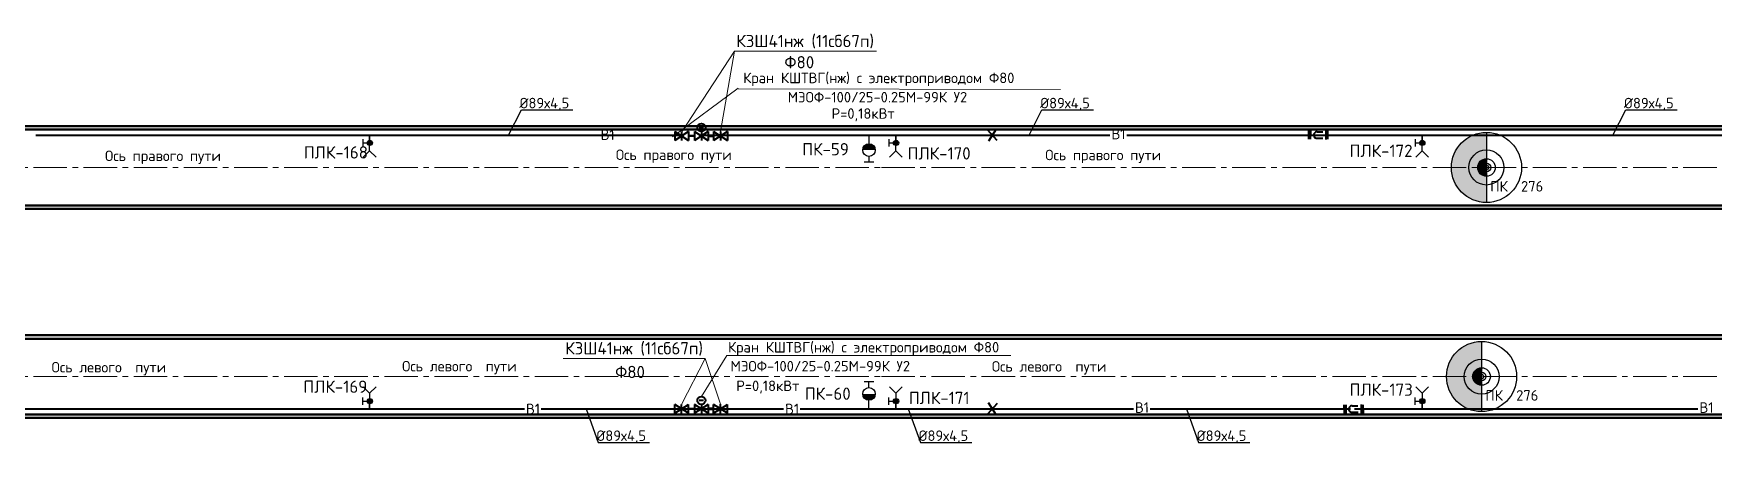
# Paper-space layout 'л2-л8' of a CAD drawing. Header units: millimetres. Extents: x 10032 to 18918, y -3051 to 627.
# Drawn here: x 11127.6 to 11606.4, y -182.3 to -65.4 of the extents above; entities that cross this region are included whole.
import ezdxf

# ---------------------------------------------------------------- set-up
doc = ezdxf.new("R2010")
doc.units = ezdxf.units.MM
doc.header["$LTSCALE"] = 0.5
doc.linetypes.add('CENTER2', pattern=[28.575, 19.05, -3.175, 3.175, -3.175])
for name, color, linetype in [('1_NADPIS', 7, 'Continuous'), ('3_RAZMER', 7, 'Continuous'), ('3_Текст', 7, 'Continuous'), ('ВК_надписи', 7, 'Continuous'), ('ВК_сети', 4, 'Continuous'), ('ГТ_ПК', 2, 'Continuous'), ('ГТ_ПК @ 0.25', 2, 'Continuous'), ('ГТ_ПК @ 0.5', 2, 'Continuous'), ('ГТ_ПК @ 1', 2, 'Continuous'), ('ГТ_ПК @ 2', 2, 'Continuous'), ('ГТ_ПК @ 4', 2, 'Continuous')]:
    doc.layers.add(name, color=color, linetype=linetype)
for name, color, linetype, lineweight in [('1_PK500', 5, 'Continuous', 35), ('1_конструкция', 5, 'Continuous', 35), ('А_Конструкции', 4, 'Continuous', 50), ('АР_Оси', 242, 'CENTER2', 18)]:
    doc.layers.add(name, color=color, linetype=linetype, lineweight=lineweight)
doc.styles.add('Стандарт ММП', font='isocpeur.ttf')

# ---------------------------------------------------------------- blocks, each defined once
blk = doc.blocks.new('ПК')
at = {"layer": 'ГТ_ПК'}
blk.add_hatch(color=0, dxfattribs=at).paths.add_polyline_path([(0, -2.5, 0.414214), (2.5, 0, 0.414214), (0, 2.5)])
at = {"layer": 'ГТ_ПК', "color": 0}
blk.add_line((0, -2.5), (0, 2.5), dxfattribs=at)
blk.add_circle((0, 0), 2.5, dxfattribs=at)
blk = doc.blocks.new('*U681')
at = {"layer": 'ГТ_ПК @ 0.25', "extrusion": (9.32183e-09, 7.72587e-22, 1), "xscale": 0.2500000000000061, "yscale": 0.2500000000000053, "zscale": 0.2500000000000053, "rotation": 180}
blk.add_blockref('ПК', (11541.76, -103.61, 0), dxfattribs=at)
at = {"layer": 'ГТ_ПК @ 0.5', "extrusion": (9.32183e-09, 7.72587e-22, 1), "xscale": 0.5000000000000188, "yscale": 0.5000000000000173, "zscale": 0.5000000000000173, "rotation": 180}
blk.add_blockref('ПК', (11541.76, -103.61, 0), dxfattribs=at)
at = {"layer": 'ГТ_ПК @ 1', "extrusion": (9.32183e-09, 7.72587e-22, 1), "rotation": 179.9999999999641}
blk.add_blockref('ПК', (11541.76, -103.61, 0), dxfattribs=at)
at = {"layer": 'ГТ_ПК @ 2', "extrusion": (9.32183e-09, 7.72587e-22, 1), "xscale": 2.000000000000075, "yscale": 2.000000000000069, "zscale": 2.000000000000069, "rotation": 180}
blk.add_blockref('ПК', (11541.76, -103.61, 0), dxfattribs=at)
at = {"layer": 'ГТ_ПК @ 4', "extrusion": (9.32183e-09, 7.72587e-22, 1), "xscale": 4.000000000000097, "yscale": 4.000000000000085, "zscale": 4.000000000000085, "rotation": 180}
blk.add_blockref('ПК', (11541.76, -103.61, 0), dxfattribs=at)
blk = doc.blocks.new('*U684')
at = {"layer": 'ГТ_ПК @ 0.25', "extrusion": (9.32183e-09, 7.72587e-22, 1), "xscale": 0.2500000000000061, "yscale": 0.2500000000000053, "zscale": 0.2500000000000053, "rotation": 180}
blk.add_blockref('ПК', (11540.37, -163.21, 0), dxfattribs=at)
at = {"layer": 'ГТ_ПК @ 0.5', "extrusion": (9.32183e-09, 7.72587e-22, 1), "xscale": 0.5000000000000188, "yscale": 0.5000000000000173, "zscale": 0.5000000000000173, "rotation": 180}
blk.add_blockref('ПК', (11540.37, -163.21, 0), dxfattribs=at)
at = {"layer": 'ГТ_ПК @ 1', "extrusion": (9.32183e-09, 7.72587e-22, 1), "rotation": 179.9999999999641}
blk.add_blockref('ПК', (11540.37, -163.21, 0), dxfattribs=at)
at = {"layer": 'ГТ_ПК @ 2', "extrusion": (9.32183e-09, 7.72587e-22, 1), "xscale": 2.000000000000075, "yscale": 2.000000000000069, "zscale": 2.000000000000069, "rotation": 180}
blk.add_blockref('ПК', (11540.37, -163.21, 0), dxfattribs=at)
at = {"layer": 'ГТ_ПК @ 4', "extrusion": (9.32183e-09, 7.72587e-22, 1), "xscale": 4.000000000000097, "yscale": 4.000000000000085, "zscale": 4.000000000000085, "rotation": 180}
blk.add_blockref('ПК', (11540.37, -163.21, 0), dxfattribs=at)

psp = doc.layouts.new('л2-л8')

# ---------------------------------------------------------------- hatches: boundary and pattern name
at = {"layer": 'ВК_сети', "ltscale": 0.5}
h = psp.add_hatch(color=5, dxfattribs=at)
h.paths.add_polyline_path([(11224.2201, -96.6014, 0.41421356), (11223.4701, -95.8514), (11223.4701, -96.6014)])
h.paths.add_polyline_path([(11224.2201, -96.6014), (11223.4701, -96.6014), (11223.4701, -97.3514, 0.41421356)])
h.paths.add_polyline_path([(11223.4701, -96.6014), (11223.4701, -95.8514, 0.58408052), (11222.8282, -96.9894)])
h.paths.add_polyline_path([(11223.4701, -97.3514), (11223.4701, -96.6014), (11222.8282, -96.9894, 0.26256208)])
h = psp.add_hatch(color=1, dxfattribs=at)
h.paths.add_polyline_path([(11363.9584, -98.6603), (11367.5584, -98.6603, 0.09159777), (11367.4396, -98.0172), (11364.0773, -98.0172, 0.09159777)])
h.paths.add_polyline_path([(11364.0773, -98.0172), (11367.4396, -98.0172, 0.68812614)])
h = psp.add_hatch(color=1, dxfattribs=at)
h.paths.add_polyline_path([(11363.9584, -98.6603), (11367.5584, -98.6603, 0.09159777), (11367.4396, -98.0172), (11364.0773, -98.0172, 0.09159777)])
h.paths.add_polyline_path([(11364.0773, -98.0172), (11367.4396, -98.0172, 0.68812614)])
h = psp.add_hatch(color=5, dxfattribs=at)
h.paths.add_polyline_path([(11374.2201, -96.6014, 0.41421356), (11373.4701, -95.8514), (11373.4701, -96.6014)])
h.paths.add_polyline_path([(11374.2201, -96.6014), (11373.4701, -96.6014), (11373.4701, -97.3514, 0.41421356)])
h.paths.add_polyline_path([(11373.4701, -96.6014), (11373.4701, -95.8514, 0.58408052), (11372.8282, -96.9894)])
h.paths.add_polyline_path([(11373.4701, -97.3514), (11373.4701, -96.6014), (11372.8282, -96.9894, 0.26256208)])
h = psp.add_hatch(color=5, dxfattribs=at)
h.paths.add_polyline_path([(11524.2201, -96.6014, 0.41421356), (11523.4701, -95.8514), (11523.4701, -96.6014)])
h.paths.add_polyline_path([(11524.2201, -96.6014), (11523.4701, -96.6014), (11523.4701, -97.3514, 0.41421356)])
h.paths.add_polyline_path([(11523.4701, -96.6014), (11523.4701, -95.8514, 0.58408052), (11522.8282, -96.9894)])
h.paths.add_polyline_path([(11523.4701, -97.3514), (11523.4701, -96.6014), (11522.8282, -96.9894, 0.26256208)])
h = psp.add_hatch(color=5, dxfattribs=at)
h.paths.add_polyline_path([(11224.2201, -170.2246, -0.41421356), (11223.4701, -170.9746), (11223.4701, -170.2246)])
h.paths.add_polyline_path([(11224.2201, -170.2246), (11223.4701, -170.2246), (11223.4701, -169.4746, -0.41421356)])
h.paths.add_polyline_path([(11223.4701, -170.2246), (11223.4701, -170.9746, -0.58408052), (11222.8282, -169.8366)])
h.paths.add_polyline_path([(11223.4701, -169.4746), (11223.4701, -170.2246), (11222.8282, -169.8366, -0.26256208)])
h = psp.add_hatch(color=1, dxfattribs=at)
h.paths.add_polyline_path([(11363.9584, -168.1657), (11367.5584, -168.1657, -0.09159777), (11367.4396, -168.8088), (11364.0773, -168.8088, -0.09159777)])
h.paths.add_polyline_path([(11364.0773, -168.8088), (11367.4396, -168.8088, -0.68812614)])
h = psp.add_hatch(color=1, dxfattribs=at)
h.paths.add_polyline_path([(11363.9584, -168.1657), (11367.5584, -168.1657, -0.09159777), (11367.4396, -168.8088), (11364.0773, -168.8088, -0.09159777)])
h.paths.add_polyline_path([(11364.0773, -168.8088), (11367.4396, -168.8088, -0.68812614)])
h = psp.add_hatch(color=5, dxfattribs=at)
h.paths.add_polyline_path([(11374.2201, -170.2246, -0.41421356), (11373.4701, -170.9746), (11373.4701, -170.2246)])
h.paths.add_polyline_path([(11374.2201, -170.2246), (11373.4701, -170.2246), (11373.4701, -169.4746, -0.41421356)])
h.paths.add_polyline_path([(11373.4701, -170.2246), (11373.4701, -170.9746, -0.58408052), (11372.8282, -169.8366)])
h.paths.add_polyline_path([(11373.4701, -169.4746), (11373.4701, -170.2246), (11372.8282, -169.8366, -0.26256208)])
h = psp.add_hatch(color=5, dxfattribs=at)
h.paths.add_polyline_path([(11524.2201, -170.2246, -0.41421356), (11523.4701, -170.9746), (11523.4701, -170.2246)])
h.paths.add_polyline_path([(11524.2201, -170.2246), (11523.4701, -170.2246), (11523.4701, -169.4746, -0.41421356)])
h.paths.add_polyline_path([(11523.4701, -170.2246), (11523.4701, -170.9746, -0.58408052), (11522.8282, -169.8366)])
h.paths.add_polyline_path([(11523.4701, -169.4746), (11523.4701, -170.2246), (11522.8282, -169.8366, -0.26256208)])

# ---------------------------------------------------------------- linework, layer by layer
at = {"layer": '1_конструкция', "color": 1, "lineweight": 18}
for p, q in [((11312.3684, -93.4169, 0), (11327.4667, -70.4529, 0)), ((11327.4667, -70.4529, 0), (11323.4328, -93.3603, 0)), ((11312.3501, -171.1445, 0), (11319.0597, -158.0205, 0)), ((11319.0597, -158.0205, 0), (11323.4007, -171.0866, 0))]:
    psp.add_line(p, q, dxfattribs=at)
at = {"layer": '3_RAZMER', "lineweight": 18}
for p, q in [((11327.4667, -70.4529, 0), (11367.9253, -70.4529, 0)), ((11309.7237, -94.8879, 0), (11328.4905, -80.9735, 0)), ((11328.4691, -81.1509, 0), (11420.3802, -81.3384, 0)), ((11317.9737, -168.8551, 0), (11325.2506, -157.2279, 0)), ((11325.2506, -157.2279, 0), (11406.1677, -157.2279, 0)), ((11278.6011, -158.0205, 0), (11319.0597, -158.0205, 0))]:
    psp.add_line(p, q, dxfattribs=at)
at = {"layer": 'Defpoints', "color": 6, "linetype": 'Continuous', "lineweight": 50, "elevation": 0}
for points in [[(11314.3202, -94.6204), (11316.0029, -94.6204)], [(11314.3202, -172.4035), (11316.0029, -172.4035)]]:
    psp.add_lwpolyline(points, dxfattribs=at)
at = {"layer": 'А_Конструкции'}
for p, q in [((10041.7584, -91.813), (11370.8341, -91.813)), ((10041.7584, -92.813), (11370.8341, -92.813)), ((11370.8341, -91.813), (12752.5449, -91.8129)), ((11370.8341, -92.813), (12752.5449, -92.8129)), ((10041.7584, -114.413), (11370.8341, -114.413)), ((11370.8341, -114.413), (12752.5449, -114.413)), ((10041.7584, -115.413), (11370.8341, -115.413)), ((11370.8341, -115.413), (12752.5449, -115.413)), ((10041.7584, -151.413), (11370.8341, -151.413)), ((10041.7584, -152.413), (11370.8341, -152.413)), ((11370.8341, -151.413), (12752.5449, -151.4129)), ((11370.8341, -152.413), (12752.5449, -152.4129)), ((10041.7584, -174.013), (11370.8341, -174.013)), ((10041.7584, -175.013), (11370.8341, -175.013)), ((11370.8341, -174.013), (12752.5449, -174.013)), ((11370.8341, -175.013), (12752.5449, -175.013))]:
    psp.add_line(p, q, dxfattribs=at)
at = {"layer": 'АР_Оси', "color": 7}
for p, q in [((10041.7584, -103.613), (11369.2776, -103.613)), ((11369.2776, -103.613), (12750.9884, -103.613)), ((10041.7584, -163.213), (11369.2776, -163.213)), ((11369.2776, -163.213), (12750.9884, -163.213))]:
    psp.add_line(p, q, dxfattribs=at)
at = {"layer": 'ВК_надписи'}
for p, q in [((11263.005, -94.4214, 0), (11266.6647, -87.2237, 0)), ((11266.6647, -87.2237, 0), (11281.3042, -87.2237, 0)), ((11411.4084, -94.4214, 0), (11415.0681, -87.2237, 0)), ((11415.0681, -87.2237, 0), (11429.7076, -87.2237, 0)), ((11577.8285, -94.4214, 0), (11581.4883, -87.2237, 0)), ((11581.4883, -87.2237, 0), (11596.1277, -87.2237, 0)), ((11285.1143, -172.4046, 0), (11288.5665, -182.0357, 0)), ((11376.9419, -172.4046, 0), (11380.3941, -182.0357, 0)), ((11456.2321, -172.4046, 0), (11459.6844, -182.0357, 0)), ((11288.5665, -182.0357, 0), (11303.206, -182.0357, 0)), ((11380.3941, -182.0357, 0), (11395.0336, -182.0357, 0)), ((11459.6844, -182.0357, 0), (11474.3238, -182.0357, 0))]:
    psp.add_line(p, q, dxfattribs=at)
at = {"layer": 'ВК_сети', "color": 5, "ltscale": 0.5}
for p, q in [((11221.4405, -95.5697, 0), (11221.4405, -97.6316)), ((11223.4084, -98.8602, 0), (11223.4084, -94.4214)), ((11371.4405, -95.5697, 0), (11371.4405, -97.6315)), ((11373.4084, -98.8602, 0), (11373.4084, -94.4214)), ((11521.4405, -95.5697, 0), (11521.4405, -97.6315, 0)), ((11523.4084, -98.8602, 0), (11523.4084, -94.4214, 0)), ((11221.4405, -96.6006, 0), (11223.4701, -96.6006, 0)), ((11223.4084, -98.8602), (11221.5842, -100.6844)), ((11223.4084, -98.8602), (11225.2326, -100.6844)), ((11371.4405, -96.6006, 0), (11373.4701, -96.6006, 0)), ((11373.4084, -98.8602), (11371.5842, -100.6843)), ((11373.4084, -98.8602), (11375.2326, -100.6843)), ((11521.4405, -96.6006, 0), (11523.4701, -96.6006, 0)), ((11523.4084, -98.8602, 0), (11521.5842, -100.6843, 0)), ((11523.4084, -98.8602, 0), (11525.2326, -100.6843, 0)), ((11223.4084, -167.9658), (11221.5842, -166.1416)), ((11223.4084, -167.9658), (11225.2326, -166.1416)), ((11373.4084, -167.9658), (11371.5842, -166.1416)), ((11373.4084, -167.9658), (11375.2326, -166.1416)), ((11523.4084, -167.9658, 0), (11521.5842, -166.1416, 0)), ((11523.4084, -167.9658, 0), (11525.2326, -166.1416, 0)), ((11221.4405, -171.2563, 0), (11221.4405, -169.1944)), ((11221.4405, -170.2253, 0), (11223.4701, -170.2253, 0)), ((11223.4084, -167.9658, 0), (11223.4084, -172.4046)), ((11371.4405, -171.2562, 0), (11371.4405, -169.1944)), ((11371.4405, -170.2253, 0), (11373.4701, -170.2253, 0)), ((11373.4084, -167.9658, 0), (11373.4084, -172.4045)), ((11521.4405, -171.2562, 0), (11521.4405, -169.1944, 0)), ((11521.4405, -170.2253, 0), (11523.4701, -170.2253, 0)), ((11523.4084, -167.9658, 0), (11523.4084, -172.4045, 0))]:
    psp.add_line(p, q, dxfattribs=at)
at = {"layer": 'ВК_сети', "color": 1, "lineweight": 30, "ltscale": 0.5, "extrusion": (-3.27269e-07, 1.1423e-06, 1)}
for p, q in [((11223.4084, -94.4214), (11223.4084, -97.3763, 0)), ((11373.4084, -94.4214), (11373.4084, -97.3763, 0)), ((11523.4084, -94.4214, 0), (11523.4084, -97.3763, 0))]:
    psp.add_line(p, q, dxfattribs=at)
at = {"layer": 'ВК_сети', "color": 1, "lineweight": 40, "ltscale": 0.5, "extrusion": (-1.06675e-13, 1.06455e-06, 1)}
for p, q in [((11310.38, -93.3598, 0), (11310.38, -95.8789, 0)), ((11314.3202, -93.3598, 0), (11310.38, -95.8789, 0)), ((11310.38, -93.3598, 0), (11314.3202, -95.8789, 0)), ((11312.3501, -93.3603, 0), (11312.3501, -95.8794, 0))]:
    psp.add_line(p, q, dxfattribs=at)
at = {"layer": 'ВК_сети', "color": 1, "lineweight": 40, "ltscale": 0.5}
for p, q in [((11314.3202, -93.3598, 0), (11314.3202, -95.8789, 0)), ((11316.0029, -93.3603, 0), (11316.0029, -95.8794, 0)), ((11319.9431, -93.3603, 0), (11316.0029, -95.8794, 0)), ((11316.0029, -93.3603, 0), (11319.9431, -95.8794, 0)), ((11318.5699, -92.2762, 0), (11317.3636, -92.2762, 0)), ((11317.973, -93.3609, 0), (11317.973, -95.8799, 0)), ((11319.9431, -93.3603, 0), (11319.9431, -95.8794, 0)), ((11316.0026, -171.1455, 0), (11316.002, -173.6646, 0)), ((11319.9435, -171.1455, 0), (11316.0026, -173.6636, 0)), ((11318.5705, -170.0611, 0), (11317.3642, -170.0607, 0)), ((11317.9734, -171.1455, 0), (11317.9727, -173.6646, 0)), ((11319.9435, -171.1455, 0), (11319.9428, -173.6646, 0))]:
    psp.add_line(p, q, dxfattribs=at)
at = {"layer": 'ВК_сети', "color": 1, "lineweight": 60, "ltscale": 0.5}
for p, q in [((11319.9431, -94.6199, 0), (11321.4627, -94.6199, 0)), ((11319.9431, -172.404, 0), (11321.4627, -172.404, 0))]:
    psp.add_line(p, q, dxfattribs=at)
at = {"layer": 'ВК_сети', "color": 1, "lineweight": 40, "ltscale": 0.5, "extrusion": (1.06678e-13, 1.06455e-06, 1)}
for p, q in [((11321.4627, -93.3598, 0), (11321.4627, -95.8789, 0)), ((11321.4627, -93.3598, 0), (11325.4029, -95.8789, 0)), ((11325.4029, -93.3598, 0), (11321.4627, -95.8789, 0)), ((11323.4328, -93.3603, 0), (11323.4328, -95.8794, 0)), ((11325.4029, -93.3598, 0), (11325.4029, -95.8789, 0))]:
    psp.add_line(p, q, dxfattribs=at)
at = {"layer": 'ВК_сети', "color": 1, "ltscale": 0.5}
for p, q in [((11365.7584, -94.4214, 0), (11365.7584, -96.8603, 0)), ((11365.7584, -94.4214, 0), (11365.7584, -96.8603, 0)), ((11365.7584, -100.4603, 0), (11365.7584, -102.1133, 0)), ((11365.7584, -100.4603, 0), (11365.7584, -102.1133, 0)), ((11367.1003, -102.1133, 0), (11364.4165, -102.1133, 0)), ((11367.1003, -102.1133, 0), (11364.4165, -102.1133, 0)), ((11367.1003, -164.7127, 0), (11364.4165, -164.7127, 0)), ((11367.1003, -164.7127, 0), (11364.4165, -164.7127, 0)), ((11365.7584, -166.3657, 0), (11365.7584, -164.7127, 0)), ((11365.7584, -166.3657, 0), (11365.7584, -164.7127, 0)), ((11365.7584, -172.4046, 0), (11365.7584, -169.9657, 0)), ((11365.7584, -172.4046, 0), (11365.7584, -169.9657, 0))]:
    psp.add_line(p, q, dxfattribs=at)
at = {"layer": 'ВК_сети', "color": 5, "lineweight": 40, "ltscale": 0.5}
for p, q in [((11402.2865, -95.9172, 0), (11399.5304, -92.9256, 0)), ((11402.042, -92.7328, 0), (11399.7748, -96.11, 0)), ((11491.1448, -95.5789, 0), (11491.1752, -93.0964, 0)), ((11491.6412, -95.5188, 0), (11491.6716, -93.0363, 0)), ((11493.4643, -95.2634, 0), (11495.1352, -95.2839, 0)), ((11493.4863, -93.4686, 0), (11495.1572, -93.489, 0)), ((11496.0444, -95.6389, 0), (11496.0748, -93.1564, 0)), ((11496.5407, -95.5789, 0), (11496.5712, -93.0964, 0)), ((11402.2865, -170.9087, 0), (11399.5304, -173.9003, 0)), ((11402.042, -174.0932, 0), (11399.7748, -170.7159, 0)), ((11501.1448, -171.2471, 0), (11501.1752, -173.7296, 0)), ((11501.6412, -171.3071, 0), (11501.6716, -173.7896, 0)), ((11503.4643, -171.5625, 0), (11505.1352, -171.542, 0)), ((11506.0444, -171.187, 0), (11506.0748, -173.6695, 0)), ((11506.5407, -171.2471, 0), (11506.5712, -173.7296, 0)), ((11503.4863, -173.3574, 0), (11505.1572, -173.3369, 0))]:
    psp.add_line(p, q, dxfattribs=at)
at = {"layer": 'ВК_сети', "color": 1, "lineweight": 30, "ltscale": 0.5}
for p, q in [((11365.7584, -97.3829, -0.0001), (11365.2411, -97.3867, -0.0001)), ((11365.7584, -97.3829, -0.0001), (11365.2411, -97.3867, -0.0001)), ((11365.7555, -96.9809, -0.0001), (11365.7584, -97.3829, -0.0001)), ((11365.7555, -96.9809, -0.0001), (11365.7584, -97.3829, -0.0001)), ((11365.7584, -97.3829, -0.0001), (11366.2758, -97.379, -0.0001)), ((11365.7584, -97.3829, -0.0001), (11366.2758, -97.379, -0.0001)), ((11365.7584, -169.4431, -0.0001), (11365.2411, -169.4393, -0.0001)), ((11365.7584, -169.4431, -0.0001), (11365.2411, -169.4393, -0.0001)), ((11365.7555, -169.8451, -0.0001), (11365.7584, -169.4431, -0.0001)), ((11365.7555, -169.8451, -0.0001), (11365.7584, -169.4431, -0.0001)), ((11365.7584, -169.4431, -0.0001), (11366.2758, -169.4469, -0.0001)), ((11365.7584, -169.4431, -0.0001), (11366.2758, -169.4469, -0.0001))]:
    psp.add_line(p, q, dxfattribs=at)
at = {"layer": 'ВК_сети', "color": 1, "lineweight": 30, "ltscale": 0.5, "extrusion": (-3.27269e-07, -1.1423e-06, 1)}
for p, q in [((11223.4084, -172.4046), (11223.4084, -169.4497, 0)), ((11373.4084, -172.4045), (11373.4084, -169.4496, 0)), ((11523.4084, -172.4045, 0), (11523.4084, -169.4496, 0))]:
    psp.add_line(p, q, dxfattribs=at)
at = {"layer": 'ВК_сети', "color": 1, "lineweight": 40, "ltscale": 0.5, "extrusion": (-1.06675e-13, -1.06455e-06, 1)}
for p, q in [((11310.38, -173.6641, 0), (11310.38, -171.145, 0)), ((11314.3202, -173.6641, 0), (11310.38, -171.145, 0)), ((11310.38, -173.6641, 0), (11314.3202, -171.145, 0)), ((11312.3501, -173.6636, 0), (11312.3501, -171.1445, 0)), ((11314.3202, -173.6641, 0), (11314.3202, -171.145, 0)), ((11323.4007, -173.6056), (11323.4007, -171.0866, 0))]:
    psp.add_line(p, q, dxfattribs=at)
at = {"layer": 'ВК_сети', "color": 1, "lineweight": 40, "ltscale": 0.5, "extrusion": (1.06678e-13, -1.06455e-06, 1)}
for p, q in [((11319.9428, -173.6646, 0), (11316.0026, -171.1455, 0)), ((11321.4627, -173.6641, 0), (11321.4627, -171.145, 0)), ((11321.4627, -173.6641, 0), (11325.4029, -171.145, 0)), ((11325.4029, -173.6641, 0), (11321.4627, -171.145, 0)), ((11325.4029, -173.6641, 0), (11325.4029, -171.145, 0))]:
    psp.add_line(p, q, dxfattribs=at)
at = {"layer": 'ВК_сети', "color": 2, "lineweight": 40, "ltscale": 0.5, "elevation": 0}
for points in [[(11128.2593, -94.4214), (11313.0228, -94.4214)], [(11317.823, -94.4214), (11370.8341, -94.4214)], [(11370.8341, -94.4214), (11434.4272, -94.4214)], [(11439.2274, -94.4214), (11615.057, -94.4214)], [(11032.8898, -172.4046), (11145.4159, -172.4046)], [(11145.4159, -172.4046), (11267.5312, -172.4046)], [(11272.3314, -172.4046), (11341.3791, -172.4046)], [(11346.1793, -172.4046), (11370.8341, -172.4046)], [(11370.8341, -172.4046), (11441.1144, -172.4046)], [(11445.9147, -172.4046), (11502.992, -172.4046)], [(11504.1373, -172.4046), (11602.0275, -172.4046)]]:
    psp.add_lwpolyline(points, dxfattribs=at)
at = {"layer": 'ВК_сети', "color": 1, "lineweight": 40, "ltscale": 0.5}
for centre in [(11317.973, -92.2156, 0), (11317.9737, -170.0003, 0)]:
    psp.add_circle(centre, 1.1452, dxfattribs=at)
at = {"layer": 'ВК_сети', "color": 5, "ltscale": 0.5}
for centre in [(11223.4701, -96.6014, 0), (11373.4701, -96.6014, 0), (11523.4701, -96.6014, 0), (11223.4701, -170.2246, 0), (11373.4701, -170.2246, 0), (11523.4701, -170.2246, 0)]:
    psp.add_circle(centre, 0.75, dxfattribs=at)
at = {"layer": 'ВК_сети', "color": 1, "ltscale": 0.5}
for centre in [(11365.7584, -98.6603, 0), (11365.7584, -98.6603, 0), (11365.7584, -168.1657, 0), (11365.7584, -168.1657, 0)]:
    psp.add_circle(centre, 1.8, dxfattribs=at)
at = {"layer": 'ВК_сети', "color": 5, "lineweight": 40, "ltscale": 0.5}
for centre, start, end in [((11493.4084, -94.3652, 0), 85.038167, 273.557419), ((11503.4084, -172.4608, 0), 86.442581, 274.961833)]:
    psp.add_arc(centre, 0.9, start, end, dxfattribs=at)

# ---------------------------------------------------------------- block references
at = {"layer": 'ГТ_ПК', "color": 6, "linetype": 'Continuous', "lineweight": 120}
for name in ['*U681', '*U684']:
    psp.add_blockref(name, (0, 0), dxfattribs=at)

# ---------------------------------------------------------------- texts
at = {"layer": '1_NADPIS', "color": 5, "linetype": 'Continuous', "style": 'Стандарт ММП'}
for s, p in [('КЗШ41нж (11сб67п)', (11327.9317, -69.3136, 0)), ('Ф80', (11341.6484, -75.363, 0))]:
    psp.add_text(s, height=3.5, rotation=360, dxfattribs=at).set_placement(p)
at = {"layer": '1_NADPIS', "linetype": 'Continuous', "style": 'Стандарт ММП'}
for s, p in [('ПЛК-168', (11204.6587, -101.0695, 0)), ('ПЛК-170', (11376.7749, -101.3546, 0)), ('ПЛК-172', (11502.7392, -100.6069, 0)), ('ПЛК-169', (11204.532, -167.8529, 0)), ('ПЛК-171', (11377.1132, -171.0471, 0)), ('ПЛК-173', (11502.7392, -168.7035, 0))]:
    psp.add_text(s, height=3.5, rotation=360, dxfattribs=at).set_placement(p)
at = {"layer": '1_NADPIS', "color": 1, "linetype": 'Continuous', "style": 'Стандарт ММП'}
for s, p in [('ПК-59', (11346.719, -100.1501)), ('ПК-60', (11347.4471, -169.8379))]:
    psp.add_text(s, height=3.5, rotation=360, dxfattribs=at).set_placement(p)
at = {"layer": '1_NADPIS', "color": 5, "linetype": 'Continuous', "style": 'Стандарт ММП'}
for s, p in [('КЗШ41нж (11сб67п)', (11279.173, -156.8945, 0)), ('Ф80', (11293.3993, -163.6531, 0))]:
    psp.add_text(s, height=3.5, dxfattribs=at).set_placement(p)
at = {"layer": '1_PK500', "style": 'Стандарт ММП'}
for p in [(11289.2743, -95.7955), (11434.8887, -95.5891, 0), (11267.9966, -173.9675), (11341.8445, -173.9675), (11441.576, -173.5722, 0), (11602.489, -173.5722, 0)]:
    psp.add_text('В1', height=3, rotation=0.560426, dxfattribs=at).set_placement(p)
at = {"layer": '3_Текст', "color": 255, "style": 'Стандарт ММП'}
for s, p in [('Ось правого пути', (11147.9922, -101.7844)), ('Ось правого пути', (11293.6003, -101.4841)), ('Ось правого пути', (11416.003, -101.5488)), ('Ось левого  пути', (11132.7579, -162.0445, -0.0004)), ('Ось левого  пути', (11232.6716, -161.7442, -0.0004)), ('Ось левого  пути', (11400.7688, -161.8089, -0.0004))]:
    psp.add_text(s, height=3, dxfattribs=at).set_placement(p)
at = {"layer": 'ВК_надписи', "lineweight": 30, "ltscale": 0.5, "style": 'Стандарт ММП'}
for s, p in [('Кран КШТВГ(нж) с электроприводом Ф80', (11329.901, -79.5786, 0)), ('%%C89х4,5', (11266.1038, -86.7525, 0)), ('МЭОФ-100/25-0.25М-99К У2', (11342.5744, -85.0765, 0)), ('%%C89х4,5', (11414.5073, -86.7525, 0)), ('%%C89х4,5', (11580.9274, -86.7525, 0)), ('Р=0,18кВт', (11355.081, -89.7414, 0)), ('Кран КШТВГ(нж) с электроприводом Ф80', (11325.5716, -156.355, 0)), ('МЭОФ-100/25-0.25М-99К У2', (11326.28, -161.742, 0)), ('Р=0,18кВт', (11327.9096, -167.3515, 0)), ('%%C89х4,5', (11288.0057, -181.5645, 0)), ('%%C89х4,5', (11379.8333, -181.5645, 0)), ('%%C89х4,5', (11459.1235, -181.5645, 0))]:
    psp.add_text(s, height=3, dxfattribs=at).set_placement(p)
at = {"layer": 'ВК_надписи', "char_height": 3, "attachment_point": 8, "style": 'Стандарт ММП'}
for insert in [(11550.3912, -110.4872), (11549.0071, -170.0872)]:
    psp.add_mtext('ПК  276', dxfattribs=dict(at, insert=insert))

doc.saveas('drawing.dxf')
